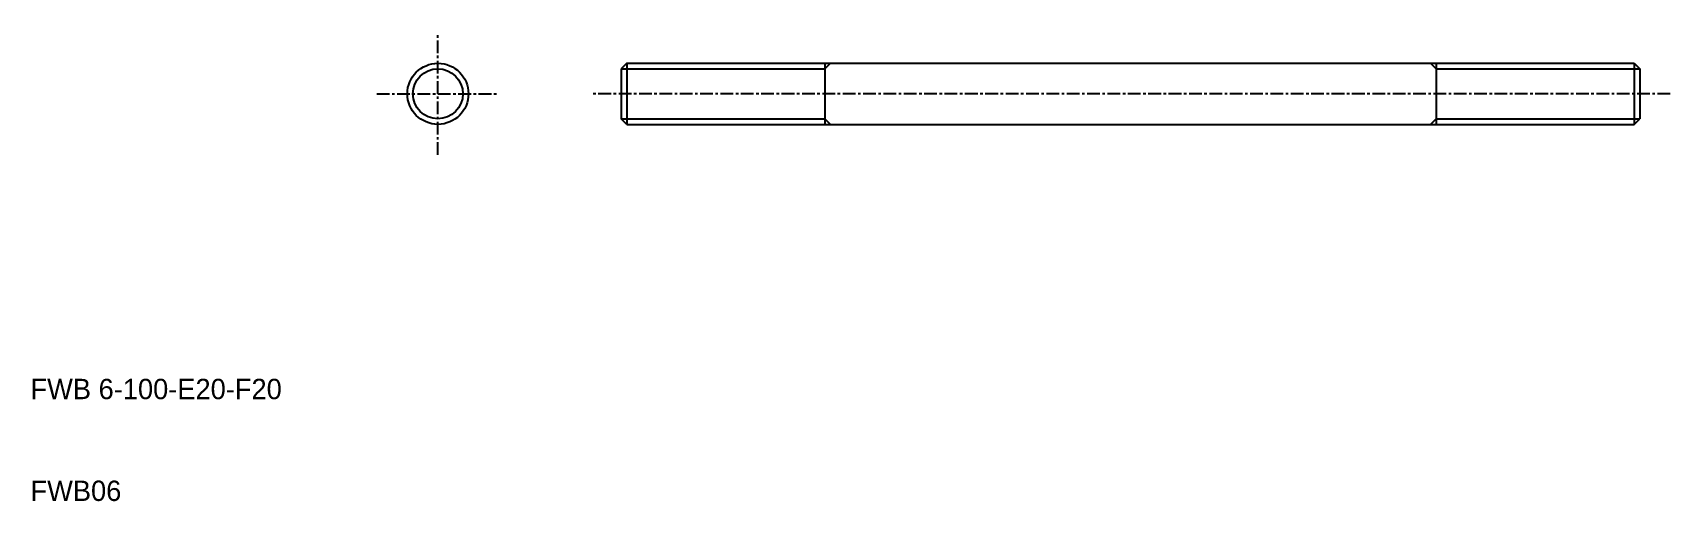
# Model space of a CAD drawing. Extents: x 10 to 171, y 10 to 56.
import ezdxf

# ---------------------------------------------------------------- set-up
doc = ezdxf.new("R2010")
doc.units = 0
doc.linetypes.add('CENTER', pattern=[2, 1.25, -0.25, 0.25, -0.25])
doc.layers.get('0').update_dxf_attribs({"linetype": 'CONTINUOUS'})
doc.layers.add('CENTER', color=1, linetype='CENTER')

msp = doc.modelspace()

# ---------------------------------------------------------------- linework, layer by layer
at = {"color": 7, "linetype": 'CONTINUOUS'}
for p, q in [((68.5415, 53), (68, 52.4585)), ((68, 52.4585), (68, 47.5415)), ((68.5415, 53), (167.4585, 53)), ((68.5415, 53), (68.5415, 47)), ((88, 53), (88, 47)), ((148, 53), (148, 47)), ((167.4585, 53), (167.4585, 47)), ((167.4585, 53), (168, 52.4585)), ((168, 52.4585), (168, 47.5415)), ((68.5415, 47), (68, 47.5415)), ((68.5415, 47), (167.4585, 47)), ((167.4585, 47), (168, 47.5415))]:
    msp.add_line(p, q, dxfattribs=at)
at = {"color": 3, "linetype": 'CONTINUOUS'}
for p, q in [((68, 52.4585), (88, 52.4585)), ((88.5415, 53), (88, 52.4585)), ((147.4585, 53), (148, 52.4585)), ((148, 52.4585), (168, 52.4585)), ((68, 47.5415), (88, 47.5415)), ((88.5415, 47), (88, 47.5415)), ((147.4585, 47), (148, 47.5415)), ((148, 47.5415), (168, 47.5415))]:
    msp.add_line(p, q, dxfattribs=at)
at = {"color": 7, "linetype": 'CONTINUOUS'}
msp.add_circle((50, 50), 3, dxfattribs=at)
at = {"color": 3, "linetype": 'CONTINUOUS'}
msp.add_circle((50, 50), 2.4585, dxfattribs=at)
at = {"layer": 'CENTER', "color": 1, "linetype": 'CENTER'}
for p, q in [((50, 44), (50, 56)), ((44, 50), (56, 50)), ((171, 50), (65, 50))]:
    msp.add_line(p, q, dxfattribs=at)

# ---------------------------------------------------------------- texts
at = {"color": 7, "linetype": 'CONTINUOUS'}
for s, p in [('FWB 6-100-E20-F20', (10, 20)), ('FWB06', (10, 10))]:
    msp.add_text(s, height=2, dxfattribs=at).set_placement(p)

doc.saveas('drawing.dxf')
